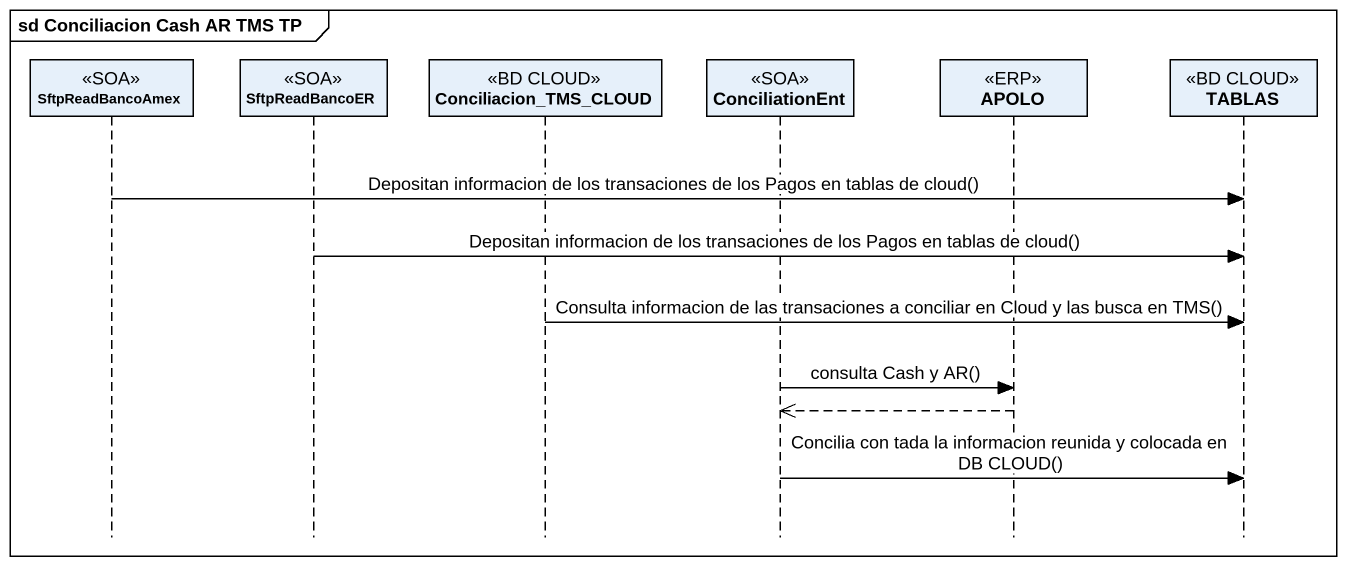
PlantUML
@startuml
mainframe sd Conciliacion Cash AR TMS TP
hide footbox
participant SftpReadBancoAmex <<SOA>>
participant SftpReadBancoER <<SOA>>
participant Conciliacion_TMS_CLOUD <<BD CLOUD>>
participant ConciliationEnt <<SOA>>
participant APOLO <<ERP>>
participant TABLAS <<BD CLOUD>>

SftpReadBancoAmex -> TABLAS : Depositan informacion de los transaciones de los Pagos en tablas de cloud()
SftpReadBancoER -> TABLAS : Depositan informacion de los transaciones de los Pagos en tablas de cloud()
Conciliacion_TMS_CLOUD -> TABLAS : Consulta informacion de las transaciones a conciliar en Cloud y las busca en TMS()
ConciliationEnt -> APOLO : consulta Cash y AR()
APOLO -->> ConciliationEnt
ConciliationEnt -> TABLAS : Concilia con tada la informacion reunida y colocada en DB CLOUD()
@enduml
